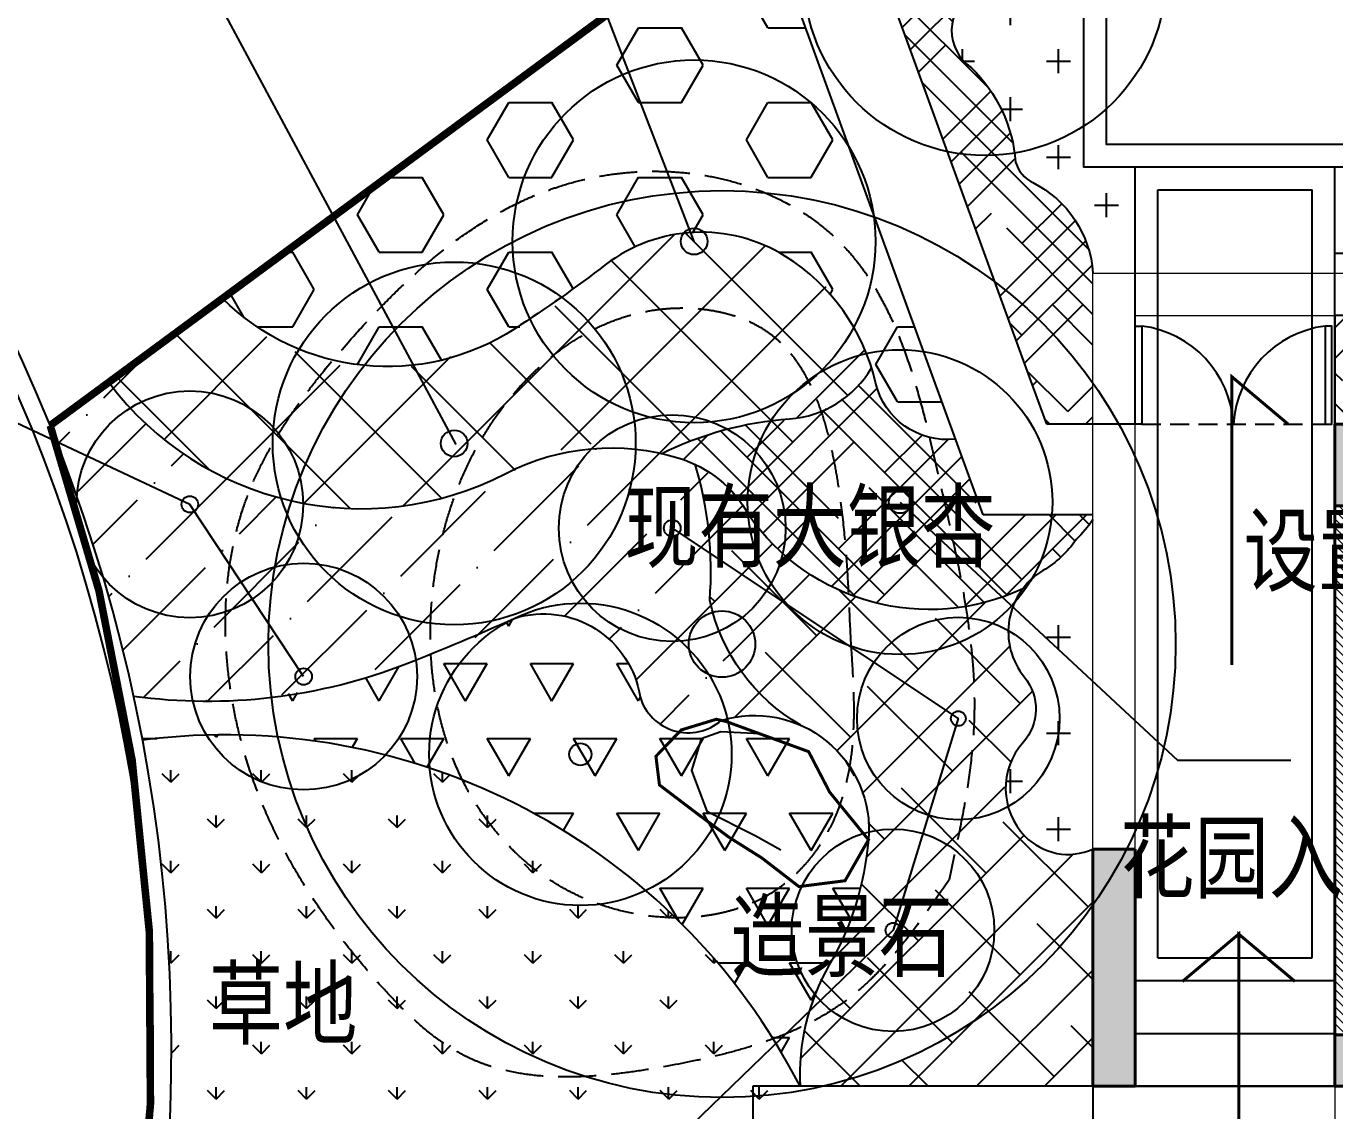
# Model space of a CAD drawing. Extents: x 141531 to 670160, y -200720 to 55914.
# Drawn here: x 497443 to 506098, y -169504 to -162328 of the extents above; entities that cross this region are included whole.
import ezdxf

# ---------------------------------------------------------------- set-up
doc = ezdxf.new("R2010")
doc.units = 0
doc.header["$LTSCALE"] = 1000
doc.header["$MEASUREMENT"] = 0
for name, pattern in [('ACAD_ISO03W100', [30, 12, -18]), ('building$0$c2$0$HIDDEN', [0.375, 0.25, -0.125]), ('DASH', [0.35, 0.25, -0.1]), ('DASHED2', [0.375, 0.25, -0.125])]:
    doc.linetypes.add(name, pattern=pattern)
for name, color, linetype, lineweight in [('01.0墙体线', 7, 'CONTINUOUS', 40), ('01.2墙体填充', 251, 'CONTINUOUS', 5), ('08.1窗外线', 2, 'CONTINUOUS', 18), ('13.1柱填充', 8, 'CONTINUOUS', 0)]:
    doc.layers.add(name, color=color, linetype=linetype, lineweight=lineweight)
for name, color, linetype in [('WALL', 254, 'CONTINUOUS'), ('乔木标注', 10, 'CONTINUOUS'), ('乔木配置', 3, 'CONTINUOUS'), ('填充', 3, 'CONTINUOUS'), ('文字22', 3, 'CONTINUOUS'), ('植物', 3, 'CONTINUOUS'), ('灌木', 86, 'CONTINUOUS'), ('灌木填充', 56, 'CONTINUOUS'), ('等高线', 8, 'CONTINUOUS'), ('设计', 4, 'CONTINUOUS')]:
    doc.layers.add(name, color=color, linetype=linetype)
doc.styles.add('DIM_FONT', font='txt', dxfattribs={"width": 0.8})
doc.linetypes.add('ZIGZAG', pattern='A,0.0001,-0.2,[131,ltypeshp.shx,S=0.2,R=0,X=-0.2,Y=0],-0.4,[131,ltypeshp.shx,S=0.2,R=180,X=0.2,Y=0],-0.2', length=0.8001)
pattern_1 = [(45, (0, 0), (303.083644086084, 505.1394068101399), [2286, -1143]), (135, (0, 0), (303.0836440860839, -505.1394068101399), [2286, -1143])]
pattern_2 = [(0, (0, 0), (317.5, 317.5), [158.75, -476.25]), (90, (79.375, -79.375), (-317.5, 317.5), [158.75, -476.25])]

# ---------------------------------------------------------------- blocks, each defined once
blk = doc.blocks.new('zzz')
at = {"layer": '植物', "color": 3}
for radius in [3000, 219.7252399017488]:
    blk.add_circle((0, 0), radius, dxfattribs=at)
blk = doc.blocks.new('sssss')
at = {"layer": '01.2墙体填充'}
h = blk.add_hatch(dxfattribs=at)
h.set_pattern_fill('ANSI31,_O', color=256, scale=400, angle=90)
h.set_pattern_definition([(135, (127373.1717902033, -602921.3055193122), (-28.2842712474619, -28.2842712474619), [])])
h.paths.add_polyline_path([(-8257.153109619045, 4419.961393844249), (-7977.153109619045, 4419.961393844249), (-7977.153109619044, 7919.961393816427), (-8257.153109619043, 7919.961393790931)])
h.paths.add_polyline_path([(-6257.153109619046, 8179.961393816542), (-6137.153109619047, 8179.961393816543), (-6137.153109619046, 6469.961393821315), (-6197.153109619045, 6469.961393821315), (-6197.153109619045, 6309.961393821316), (-5977.153109619045, 6309.961393821314), (-5977.153109619045, 8179.961393816542), (-5977.153109619045, 9119.961393844482), (-6257.153109619044, 9119.961393844482)])
h.paths.add_polyline_path([(-4367.153110175394, 9459.961393816542), (-4367.153110175394, 9179.961393816544), (-3077.153109708103, 9179.961393885693), (-3077.153109644307, 9459.961393760661)])
at = {"layer": '13.1柱填充'}
h = blk.add_hatch(color=256, dxfattribs=at)
h.paths.add_polyline_path([(-8257.153109619045, 8319.961393844249), (-8257.153109619045, 7919.961393791047), (-8117.153109619045, 7919.96139380362), (-8117.153109619045, 8319.961393844249)])
h.paths.add_polyline_path([(-8257.153109619045, 8459.961393789301), (-8257.153109619045, 8319.961393844249), (-8117.153109619045, 8319.961393844249), (-8117.153109619045, 8459.9613937971)])
h.paths.add_polyline_path([(-8117.153109619045, 8319.961393844249), (-8117.153109619045, 7919.961393803736), (-7977.153109619045, 7919.961393816426), (-7977.153109619045, 8179.961393816659), (-7757.153109619045, 8179.961393844249), (-7757.153109619045, 8319.961393844365)])
h.paths.add_polyline_path([(-8117.153109619045, 8459.9613937971), (-8117.153109618928, 8319.961393844249), (-7757.153109619045, 8319.961393844249), (-7757.153109619045, 8459.961393817124)])
for points in [[(-9857.153109619276, 4079.961394943908), (-9577.153109619276, 4079.961394943908), (-9577.153109619045, 5649.961393817008), (-9857.153109619045, 5649.961393817007)], [(-7867.153109619511, 4079.961393816542), (-7867.15310961951, 4419.961393844249), (-8257.153109619045, 4419.961393844249), (-8257.153109619045, 4079.961393816543)]]:
    blk.add_hatch(color=256, dxfattribs=at).paths.add_polyline_path(points)
at = {"layer": '01.0墙体线'}
for p, q in [((-8257.153109619045, 8459.961393789301), (-7757.153109619045, 8459.96139381724)), ((-7997.153109619045, 8459.961393816542), (-8257.153109619045, 8459.961393816542)), ((-8257.153109619045, 8459.961393816542), (-8257.153109619045, 4419.961393844249)), ((-8257.153109619045, 7919.961393790931), (-7977.153109619045, 7919.961393816426)), ((-9857.153109619045, 5649.961393817008), (-9857.153109619278, 4079.961394943908)), ((-9577.153109619045, 5649.961393817008), (-9857.153109619045, 5649.961393817008)), ((-9577.153109619278, 4079.961394943908), (-9577.153109619045, 5649.961393817008)), ((-9857.153109619278, 4079.961394943908), (-9577.153109619278, 4079.961394943908))]:
    blk.add_line(p, q, dxfattribs=at)
at = {"layer": '01.0墙体线', "ltscale": 0.1}
blk.add_lwpolyline([(-7867.15310961951, 4079.961393816542), (-7867.15310961951, 4419.961393844249), (-8257.153109619045, 4419.961393844249), (-8257.153109619045, 4079.961393816542)], close=True, dxfattribs=at)
at = {"layer": '08.1窗外线', "linetype": 'ACAD_ISO03W100', "ltscale": 10}
for p, q in [((-9857.153109619045, 5649.961393817008), (-9857.153109619045, 9459.961393816542)), ((-9857.153109619045, 9459.961393816542), (-6257.153109619045, 9459.961393816542)), ((-9577.153109619045, 5649.961393817008), (-9577.153109618928, 9179.96139381631)), ((-9577.153109618928, 9179.96139381631), (-6257.153109619045, 9179.961393816542))]:
    blk.add_line(p, q, dxfattribs=at)
at = {"layer": '08.1窗外线', "linetype": 'ACAD_ISO03W100'}
blk.add_line((-8257.153109619045, 4079.961393816542), (-8257.153109619045, 1699.961393816542), dxfattribs=at)

msp = doc.modelspace()

# ---------------------------------------------------------------- hatches: boundary and pattern name
at = {"layer": '植物'}
h = msp.add_hatch(dxfattribs=at)
h.set_pattern_fill('GRASS', color=8, scale=150, style=0)
h.set_pattern_definition([(90, (0, 0), (-299.3386424999999, 299.3386425), [79.374198, -519.303045]), (45, (0, 0), (-299.3388465244531, 299.3388465244531), [79.374198, -343.954845]), (135, (0, 0), (-299.3388465244531, -299.3388465244531), [79.374198, -343.954845])])
edge = h.paths.add_edge_path()
edge.add_arc((498758.1823358294, -171287.5875389101), 4271.587920416566, 16.96154157083675, 97.34307294513467)
edge.add_arc((486306.395663544, -169227.4022066712), 12103.11811225918, -3.8565325431284805, 10.359213207922778, ccw=False)
edge.add_line((498382.1073727399, -170041.4382965856), (502843.9595480257, -170041.4382965856))
at = {"layer": '灌木填充', "ltscale": 0.3}
h = msp.add_hatch(dxfattribs=at)
h.set_pattern_fill('HOUND', color=56, scale=300, angle=45, style=0)
h.set_pattern_definition(pattern_1)
edge = h.paths.add_edge_path()
edge.add_arc((503612.2726782666, -161362.6138726657), 452.0244168301919, -35.287939956444575, 44.921758790271724, ccw=False)
edge.add_arc((520025.8431682885, -173996.0724952051), 20260.89328419183, 142.3634256697129, 143.3922641510923)
edge.add_arc((504308.212361153, -162199.5718785067), 616.7273088155848, 152.3982529504744, 170.973167318242)
edge.add_arc((503864.2740162782, -162354.4531169801), 300.9973982851473, 123.2763945615498, 235.6687727172014)
edge.add_arc((503007.3567881236, -163305.4511227105), 982.6541762346064, 4.606296066162827, 45.629799618608786, ccw=False)
edge.add_arc((504196.9437438939, -163166.87113399), 218.41401315017, 195.8530946822115, 243.5061599936989)
edge.add_arc((503777.5705725457, -164008.2301027343), 721.6704357868701, 3.7175626187773787, 63.50615999368068, ccw=False)
edge.add_line((504497.722462612, -163961.4382965856), (504497.722462612, -164961.4382965856))
edge.add_line((504497.722462612, -164961.4382965856), (504192.0309591417, -164961.4382965856))
edge.add_line((504192.0309591417, -164961.4382965856), (503012.9436203578, -161721.9224577118))
edge.add_line((503012.9436203578, -161721.9224577118), (503932.338385965, -161043.4211155953))
h = msp.add_hatch(dxfattribs=at)
h.set_pattern_fill('CROSS', color=56, scale=200, style=0)
h.set_pattern_definition(pattern_2)
edge = h.paths.add_edge_path()
edge.add_arc((504545.9880575569, -161568.4631266444), 518.4550292403859, 102.0534153831439, 160.2849972026845)
edge.add_arc((503403.657899989, -161297.054655037), 661.3458160692595, 316.22209381043206, 351.60871050687825, ccw=False)
edge.add_arc((504308.2123611509, -162199.5718785062), 616.7273088134481, 133.8233385825873, 170.9731673182595)
edge.add_arc((503864.2740162782, -162354.4531169801), 300.9973982851473, 123.2763945615498, 235.6687727172014)
edge.add_arc((503007.3567881233, -163305.4511227106), 982.6541762349755, 9.458290477244077, 45.629799618601396, ccw=False)
edge.add_arc((504251.6560025983, -163145.1306687618), 275.0061815946785, 179.7585933198146, 255.6553113073875)
edge.add_arc((503777.5705725456, -164008.2301027343), 721.6704357868911, 3.717562618777208, 55.77000766635979, ccw=False)
edge.add_line((504497.722462612, -163961.4382965856), (504777.7224626123, -163961.4382965856))
edge.add_line((504777.7224626123, -163961.4382965856), (504777.7224626123, -163261.4382965856))
edge.add_line((504777.7224626123, -163261.4382965856), (504437.7224626122, -163261.4382965856))
edge.add_line((504437.7224626122, -163261.4382965856), (504437.7224626122, -161061.4382965858))
h = msp.add_hatch(dxfattribs=at)
h.set_pattern_fill('HEX', color=56, scale=300, style=0)
h.set_pattern_definition([(0, (0, 0), (0, 494.9334), [285.75, -571.5]), (120, (0, 0), (-428.6248975814051, -247.4666999999999), [285.75, -571.5]), (59.99999999999999, (285.75, 0), (-428.624897581405, 247.4667000000001), [285.75, -571.5])])
edge = h.paths.add_edge_path()
edge.add_arc((499832.0050171536, -163034.8286370603), 1544.861408557194, 225.0805581756119, 291.9037644289108)
edge.add_arc((499669.2084118833, -162629.936231592), 1981.256407031513, 291.9037644289089, 309.7355091231984)
edge.add_arc((504720.0716310711, -169062.0573132655), 6197.983204012801, 121.858056082258, 127.6313511493208, ccw=False)
edge.add_arc((501910.8135940045, -164748.0564419967), 1056.720836902456, 48.62943633114787, 115.93396500021399, ccw=False)
edge.add_arc((501622.6424958563, -165075.2611200673), 1492.731711949568, 19.048352412430177, 48.6294363311481, ccw=False)
edge.add_arc((503543.6315264022, -164549.9742210606), 511.4160321922039, 184.2735693799304, 275.1079983262563)
edge.add_line((503589.1646041191, -165059.35923931), (502295.6847502025, -161505.5525481548))
edge.add_line((502295.6847502025, -161505.5525481548), (498741.1600133656, -164128.7454297644))
h = msp.add_hatch(dxfattribs=at)
h.set_pattern_fill('CROSS', color=56, scale=200, style=0)
h.set_pattern_definition(pattern_2)
edge = h.paths.add_edge_path()
edge.add_arc((509543.1751182544, -163795.4223149468), 225.8376545900505, 312.6833148170829, 449.9999999999704)
edge.add_arc((509453.2529767872, -163111.7771614756), 466.5551388184842, 230.9423965642383, 281.11251857278637, ccw=False)
edge.add_arc((509061.7438385175, -160735.6027879337), 2740.196727933181, 241.31668567617402, 272.0397652458851, ccw=False)
edge.add_arc((506774.9152203855, -164823.8706297951), 1944.485043490448, 60.02111796095164, 99.98613142311982)
edge.add_line((506437.7224626121, -162908.8450089579), (506437.7224626121, -163261.4382965856))
edge.add_line((506437.7224626121, -163261.4382965856), (506097.7224626119, -163261.4382965857))
edge.add_line((506097.7224626119, -163261.4382965857), (506097.722462612, -163961.4382965856))
edge.add_line((506097.722462612, -163961.4382965856), (509696.2807682848, -163961.4382965856))
h = msp.add_hatch(dxfattribs=at)
h.set_pattern_fill('ANSI37', color=56, scale=300, style=0)
h.set_pattern_definition([(45, (0, 0), (-336.7596045400932, 336.7596045400933), []), (135, (0, 0), (-336.7596045400933, -336.7596045400932), [])])
edge = h.paths.add_edge_path()
edge.add_arc((499658.2224390369, -163435.9259926806), 2083.800791458216, 216.7816909757279, 257.0498866380814)
edge.add_arc((499658.2224390373, -163435.9259926793), 2083.800791459626, 257.0498866380788, 284.188238469117)
edge.add_arc((499577.4860248822, -163116.5831507844), 2413.191470198627, 284.1882384691174, 299.1064055672733)
edge.add_arc((501274.9504571136, -166165.522621933), 1076.424181620182, 69.83380843365012, 119.10640556727381, ccw=False)
edge.add_arc((502687.1124691449, -167283.8083633555), 2369.658962353282, 93.23652353615631, 116.0613709958676, ccw=False)
edge.add_arc((502385.5350806827, -164119.9339373367), 815.4447451508103, 281.8743784144838, 322.9047841861985)
edge.add_arc((501891.9140321901, -164867.8580708886), 1172.360960662994, 12.61768013190965, 98.44437801187169)
edge.add_arc((501854.0362623718, -164612.7179128619), 914.4244845990768, 98.44437801186753, 129.4537955748358)
edge.add_arc((499530.0618676181, -162132.7714359885), 2486.837872943454, 282.20733446046125, 314.49516727899487, ccw=False)
edge.add_arc((499767.4980315682, -163230.2769914813), 1363.942340719355, 221.2621120781023, 282.2073344604638, ccw=False)
edge.add_line((498742.2220177671, -164129.8034248512), (497989.2589793056, -164683.6385832092))
h = msp.add_hatch(dxfattribs=at)
h.set_pattern_fill('HOUND', color=56, scale=300, angle=45, style=0)
h.set_pattern_definition(pattern_1)
h.paths.add_polyline_path([(506097.722462612, -164961.4382966129), (508097.722462612, -164961.4382965856), (508097.722462612, -164241.4382965856), (506097.722462612, -164241.4382965857)])
h = msp.add_hatch(dxfattribs=at)
h.set_pattern_fill('HOUND', color=56, scale=300, angle=45, style=0)
h.set_pattern_definition(pattern_1)
edge = h.paths.add_edge_path()
edge.add_arc((503299.9946376424, -164293.6455376522), 1784.646955185337, 308.9433050055392, 314.73346255231917, ccw=False)
edge.add_arc((503159.6522160718, -164738.9151012315), 1575.333643410846, 303.704697161735, 323.24040368761564, ccw=False)
edge.add_arc((503415.9411906049, -164733.4236441853), 1453.857694554104, 224.3082302003996, 295.1504039498383, ccw=False)
edge.add_arc((503415.9411906037, -164733.4236441864), 1453.857694552451, 214.586562099512, 224.3082302004004, ccw=False)
edge.add_arc((501520.7082920474, -165941.5272138145), 796.3647551326245, 28.73176438881993, 80.94503976450562)
edge.add_arc((502687.1124691454, -167283.8083633575), 2369.658962355264, 97.72086702610062, 116.0613709958582, ccw=False)
edge.add_arc((502398.0776293607, -164181.9714572222), 754.230659489443, 267.7719715474479, 327.4220547416272)
edge.add_arc((503586.3121665298, -164528.5932763399), 555.8673829730561, 186.1437759175227, 231.6484546046515)
edge.add_arc((503526.4846431796, -164604.208101469), 459.4467714342098, 231.6484546046607, 277.8410206436623)
edge.add_line((503589.1646041191, -165059.35923931), (503771.9064362159, -165561.4382965856))
edge.add_line((503771.9064362159, -165561.4382965856), (504556.046497658, -165561.4382965856))
h = msp.add_hatch(dxfattribs=at)
h.set_pattern_fill('ANSI36', color=56, scale=200, style=0)
h.set_pattern_definition([(45, (0, 0), (168.3798022700467, 617.3926083235043), [793.75, -158.75, 0, -158.75])])
edge = h.paths.add_edge_path()
edge.add_arc((498640.2968398556, -162820.9036929532), 3968.596169068605, 262.9486531333686, 298.8602632580387)
edge.add_arc((500868.2446614667, -166863.4481853396), 647.2371759239692, 81.78644935935017, 118.8602632580378, ccw=False)
edge.add_arc((500869.809444221, -166852.6075073012), 636.2841468726656, 32.153325032062924, 81.78644935935341, ccw=False)
edge.add_arc((500841.2794718657, -166870.5413482341), 669.9825440629519, 9.037316902979228, 32.15332503206338, ccw=False)
edge.add_arc((501821.4830245038, -166669.8673801572), 332.5270409678722, 196.6783237513065, 311.0927359462013)
edge.add_arc((502259.4078507446, -167644.9103430806), 756.9185070620051, 66.17439240145887, 106.84650218608641, ccw=False)
edge.add_arc((503194.0199398035, -165863.0391518408), 1257.924044956614, 195.7704566784228, 240.00580266380518, ccw=False)
edge.add_arc((503194.0199398127, -165863.0391518383), 1257.924044966113, 191.9872226170161, 195.7704566784219, ccw=False)
edge.add_arc((499529.2051536121, -165932.0978392131), 2441.897137961885, 355.485525483475, 376.8019113720817)
edge.add_arc((501310.5487717253, -166599.5717822322), 1481.734142201155, 67.94822659459395, 120.0045112826052)
edge.add_arc((499752.6904568919, -163901.7726057543), 1633.557646010665, 260.25553488574667, 300.004511282606, ccw=False)
edge.add_arc((499658.2224390371, -163435.9259926804), 2083.800791458528, 216.7816909757279, 264.9888649995704, ccw=False)
edge.add_line((497989.2589793056, -164683.6385832092), (497601.7495946768, -164969.6154534165))
edge.add_arc((487405.8851272612, -169090.3001298091), 10997.07663154918, 12.236578208188178, 22.006222134734003, ccw=False)
h = msp.add_hatch(dxfattribs=at)
h.set_pattern_fill('ANSI38', color=56, scale=200, style=0)
h.set_pattern_definition([(45, (0, 0), (-224.5064030267288, 224.5064030267288), []), (135, (0, 0), (-673.5192090801864, 224.5064030267289), [793.75, -476.25])])
edge = h.paths.add_edge_path()
edge.add_line((502560.6771069054, -169341.4382954582), (504497.7224626119, -169341.4382954585))
edge.add_line((504497.7224626119, -169341.4382954585), (504497.722462612, -167771.4382965852))
edge.add_arc((504339.790251034, -167376.7031361428), 425.1569478949824, 154.6491648001467, 291.8061826828458, ccw=False)
edge.add_arc((503704.6066179415, -166863.6049098748), 415.4367803725403, 307.1645657362719, 404.013356904577)
edge.add_arc((504411.5275159684, -166334.96309626), 473.4741973603366, 142.9135142476026, 210.4549556113549, ccw=False)
edge.add_arc((503415.9411906048, -164733.4236441854), 1453.857694554022, 232.39346062504188, 295.1504039498449, ccw=False)
edge.add_arc((503415.9411906047, -164733.4236441855), 1453.857694553817, 214.5865620995376, 232.3934606250427, ccw=False)
edge.add_arc((501264.9422970118, -166216.5539378971), 1158.894055682434, 34.58656209953757, 58.70882683785929)
edge.add_arc((499529.2051536146, -165932.0978392129), 2441.897137959464, -4.514474516535017, 16.801911372092377, ccw=False)
edge.add_arc((503205.2229419323, -165858.3808224263), 1269.852216745017, 192.0878384712714, 238.3444929093854)
edge.add_arc((502228.2997077669, -167661.7844565465), 786.3740273104913, -6.862420995731384, 66.74407105020327, ccw=False)
edge.add_arc((500875.5920778916, -167498.988978184), 2148.84248555022, 335.17756435812316, 353.137579004271, ccw=False)
edge.add_arc((504167.2158711773, -169286.9948993503), 1607.461005588687, 146.5560399156419, 181.9409326265094)
h = msp.add_hatch(dxfattribs=at)
h.set_pattern_fill('CROSS', color=56, scale=200, style=0)
h.set_pattern_definition(pattern_2)
edge = h.paths.add_edge_path()
edge.add_line((504497.722462612, -167771.4382965851), (504491.625, -165622.1717263892))
edge.add_arc((504713.2192010534, -165953.1067486648), 398.2737487068653, 123.8062777251596, 144.8838697853997)
edge.add_arc((503609.2500374108, -165144.1020296413), 970.4955751959592, 299.7414027925663, 323.3065578459175, ccw=False)
edge.add_arc((504411.5275159682, -166334.96309626), 473.474197360214, 132.6566907293696, 212.4177592178187)
edge.add_arc((499456.4483518344, -169481.7067942478), 5396.347386270646, 30.68463966909161, 32.4177592178188, ccw=False)
edge.add_arc((503792.7074318627, -166847.6121070586), 327.2308229288479, -33.11890001007367, 21.46193655097852, ccw=False)
edge.add_arc((504403.1392085684, -167371.5634471643), 481.949590031173, 134.2605446251375, 190.1796092541541)
edge.add_arc((504335.0529292678, -167393.8790642006), 411.1111176278101, 188.7953897073429, 293.3085555203756)
h = msp.add_hatch(dxfattribs=at)
h.set_pattern_fill('TRIANG', color=56, scale=200, style=0)
h.set_pattern_definition([(59.99999999999999, (0, 0), (-285.749897581405, 494.9334591314033), [285.75, -285.75]), (120, (0, 0), (-571.499897581405, 5.913140346258672e-05), [285.75, -285.75]), (0, (-142.875, 247.467), (285.75, 494.9333999999999), [285.75, -285.75])])
edge = h.paths.add_edge_path()
edge.add_arc((498758.1823358294, -171287.5875389098), 4271.58792041626, 62.2234133080579, 97.34307294513519, ccw=False)
edge.add_arc((498758.1823358288, -171287.5875389109), 4271.587920417547, 40.81744134768479, 62.22341330805813, ccw=False)
edge.add_arc((498758.1823358308, -171287.5875389091), 4271.587920414822, 27.103753670982087, 40.81744134768428, ccw=False)
edge.add_arc((504029.4412058012, -169270.2399841487), 1470.488754713357, 150.1528973731948, 182.7752393906106, ccw=False)
edge.add_arc((501008.0636100479, -167536.5806174675), 2012.943084120438, 330.1528973731944, 348.8086158182197)
edge.add_arc((501674.8983506329, -167668.5132485145), 1333.182250895943, 348.8086158182197, 369.7512400750878)
edge.add_arc((502259.4078507445, -167644.9103430802), 756.9185070616332, 15.49384250796139, 103.7230258786812)
edge.add_arc((501836.9914058293, -166655.1560541504), 351.7372939755096, 198.2490697436221, 313.6650055692411, ccw=False)
edge.add_arc((500865.1361235684, -166859.7236068177), 644.7601260507743, 8.420937027708403, 107.0830442552264)
edge.add_arc((494041.4984823687, -151450.5554691533), 16212.391006735, 291.555446592448, 294.15507078800505, ccw=False)
edge.add_arc((498615.006176122, -162956.648138808), 3830.783057840462, 263.074821099797, 291.1621912937166, ccw=False)
edge.add_arc((487405.8851273201, -169090.3001297982), 10997.07663148937, 10.686626249546123, 12.236578208197784, ccw=False)

# ---------------------------------------------------------------- linework, layer by layer
at = {"layer": 'WALL', "color": 1}
msp.add_line((497601.7495946769, -164969.6154534165), (501181.8217213689, -162327.5689313984), dxfattribs=at)
for radius in [10997.07663155319, 10877.07663155319]:
    msp.add_arc((487405.8851272574, -169090.3001298104), radius, 346.025659658609, 60.53015657154879, dxfattribs=at)
at = {"layer": '乔木标注', "ltscale": 0.3}
for points in [[(501860.1510986496, -163751.2890879909), (500924.3157375925, -161319.6373144387), (499738.0324308758, -161319.6373144387)], [(500286.6547090255, -165094.4371785643), (498762.2189566427, -162256.9179832952), (497846.8160599411, -162256.9179832952)], [(499277.8778272796, -166630.5026046384), (498525.3016840754, -165491.1276878937), (497154.095217221, -164847.3337745357), (495394.5546718616, -164847.3337745357)], [(503222.0073913747, -165476.5285578248), (505057.732783032, -167184.1103770721), (505806.2848960571, -167184.1103770721)], [(501715.502874713, -165649.0205963784), (503607.3890706622, -166908.1262707399), (503176.0555264856, -168308.8640034073), (501507.9889582949, -169923.2779254733), (499782.6082971526, -169923.2779254733)]]:
    msp.add_lwpolyline(points, dxfattribs=at)
at = {"layer": '填充', "color": 8}
for p, q in [((504927.7224626123, -168491.4382954583), (504927.7224626123, -163411.4382965856)), ((504927.7224626123, -163411.4382965856), (505947.722462612, -163411.4382965856)), ((505947.7224626123, -168491.4382954583), (505947.722462612, -163411.4382965856)), ((504927.7224626123, -168491.4382954583), (505947.7224626123, -168491.4382954583))]:
    msp.add_line(p, q, dxfattribs=at)
msp.add_lwpolyline([(504587.7224626122, -161211.4382965858), (506287.7224626121, -161211.4382965858), (506287.7224626121, -163111.4382965856), (504587.7224626122, -163111.4382965856)], close=True, dxfattribs=at)
at = {"layer": '文字22', "const_width": 19.99999999999999}
for points in [[(505415.6492976849, -166554.1193487469), (505415.649297685, -164646.1576928361), (505787.8179171217, -164959.5854480734)], [(505462.0428333376, -170242.2495921255), (505462.0428333377, -168334.2879362146), (505089.8742139011, -168647.7156914517)], [(505462.0428333376, -170242.2495921255), (505462.0428333377, -168334.2879362146), (505834.2114527744, -168647.715691452)]]:
    msp.add_lwpolyline(points, dxfattribs=at)
at = {"layer": '灌木'}
for p, q in [((504056.3006846048, -164588.522432159), (503012.9436203578, -161721.9224577118)), ((503771.9064362159, -165561.4382965856), (502569.0307251539, -162256.5644420324)), ((497601.7495946768, -164969.6154534165), (501181.8217213689, -162327.5689313985)), ((504192.0309591417, -164961.4382965856), (504056.3006846048, -164588.522432159)), ((504777.7224626122, -164961.4382965856), (504192.0309591417, -164961.4382965856)), ((504497.7224626121, -165561.4382965856), (503771.9064362159, -165561.4382965856))]:
    msp.add_line(p, q, dxfattribs=at)
at = {"layer": '灌木', "linetype": 'ZIGZAG', "ltscale": 0.2}
for points in [[(504437.7224626122, -161061.4382965858, 0.30030963409966), (504037.2049738682, -161468.7866946415, -0.1543263598787548), (503881.1674828655, -161754.6165488758, 0.1635315042963692), (503699.1232378741, -162102.8092134836, 0.5339075359720796), (503694.518646058, -162603.0140713874, -0.1809353664483106), (503986.8370499471, -163226.5356820827, -13.36186215112296)], [(503986.8370499471, -163226.5356820827, 0.2109748878482397), (504099.5089044333, -163362.3478159744, -0.2669607918509518), (504497.722462612, -163961.4382965856, 30.8135642652207)], [(503589.1646041191, -165059.35923931, -0.3810500916741662), (503060.1724817464, -164685.7188098317, 0.1982557944792005), (502465.2066478771, -163850.8187048117, 0.3131838513223403), (501272.9599560665, -163906.6566801881, -0.01921425415508951), (500674.7041589653, -164329.6085133479, -0.3540069774355324), (498741.1600133656, -164128.7454297644, -7.006917501681232)], [(501646.0416267465, -165155.0868928552, -0.09673507136833068), (502492.0212922031, -164925.1693093331, 0.2469478368328477), (503033.6374275666, -164588.0842871332, 3.270988183311608)], [(497989.2589793056, -164683.6385832092, 0.3666229969224362), (500614.5410849943, -165287.3255675637, -0.1966729532827966), (501760.8165904395, -165185.7281815948, -0.1984252846111824), (502219.0244563057, -165558.7069453424, -0.1984252846111824)], [(502565.1682495878, -166952.497023717, -0.2126412966786206), (501963.5262592076, -166124.3018642464, 0.09327941887200718), (501866.8573486181, -165226.2339376215, -8.220431970062235)], [(504033.8247512053, -166049.4487585178, -0.3667588777201349), (502219.0244563058, -165558.7069453425, 0.3647782369334185)], [(498153.1167908181, -166759.4835325611, 0.1281848780312529), (499960.4611413167, -166543.848787619, 0.01196489898011161), (500675.7330259092, -166243.4103043958, -0.457182125256928), (501502.9450167102, -166765.3020204391, 0.5452992805820719), (502040.0462990631, -166920.4752970088, -0.5305587047385184), (503013.5058451532, -167710.1931215217, -0.1090731924692063), (502754.0030793054, -168538.3965834001, 0.1433110134339272), (502560.6771069054, -169341.4382954582, 82.57735051058872)]]:
    msp.add_lwpolyline(points, format="xyb", dxfattribs=at)
msp.add_lwpolyline([(506097.722462612, -164961.4382966129), (508097.722462612, -164961.4382965856), (508097.722462612, -164241.4382965856), (506097.722462612, -164241.4382965857)], close=True, dxfattribs=at)
at = {"layer": '灌木', "linetype": 'ZIGZAG', "ltscale": 0.1}
msp.add_lwpolyline([(504497.722462612, -165592.2142814266, -0.04853620159697165), (504387.4361309826, -165724.0055261356, -0.1044273278532541), (504167.1297564406, -165929.441764264, 0.45649273694676), (504044.7249333139, -166634.3519419508, -0.3683414959446613), (504035.4993598962, -167067.5756108775, 0.3921090520196878), (504048.0155604472, -167685.9376107351, 0.3177407928018162), (504497.722462612, -167771.4382965852, 4.607766317102251)], format="xyb", dxfattribs=at)
at = {"layer": '灌木', "linetype": 'ZIGZAG', "ltscale": 0.2}
msp.add_arc((498758.1823358294, -171287.5875389102), 4271.587920416668, 27.10375367076411, 97.34307294521705, dxfattribs=at)
at = {"layer": '等高线', "linetype": 'DASH'}
for points in [[(503546.0654413757, -167975.9080523986), (503711.0779480269, -166944.7010413371), (503485.4284398704, -165343.5674066031), (502777.841752824, -163712.6049887987), (502194.9932054327, -163379.9293382423), (500955.7436630988, -163391.810552287), (499572.1732307674, -164419.5409533942), (498884.4096072082, -165497.9674623297), (498861.613109388, -167046.3321159662), (499788.473197353, -168675.922700192), (500342.3662779784, -169139.3770564083), (501716.2244319174, -169201.7538444692), (502882.6434737352, -168760.1582952679), (503546.0654413757, -167975.9080523986)], [(502893.8878113966, -166384.6755674772), (502808.9424048477, -165341.0800001128), (502357.0181713189, -164358.0139480787), (501583.7247318876, -164207.5446036662), (500730.0896207319, -164689.0463814884), (500157.6516201139, -165882.7694742673), (500369.28386913, -167393.2400737846), (501126.0067852394, -168095.1077948732), (502405.2284138853, -168041.1180020453), (502801.6070602377, -167537.2129927677), (502915.7427048845, -166897.6820772752), (502893.8878113966, -166384.6755674772)]]:
    msp.add_spline(points, degree=3, dxfattribs=at)
at = {"layer": '设计'}
for p, q in [((504777.7224626123, -164961.4382966129), (504777.7224626123, -163261.4382965856)), ((506097.7224626121, -164961.4382966129), (506097.722462612, -163261.4382965856)), ((504777.7224626119, -168641.4382954583), (506097.7224626121, -168641.4382954583)), ((504777.7224626119, -168991.4382954583), (506097.7224626121, -168991.4382954583)), ((506097.7224626119, -169341.4382954583), (502247.7224626116, -169341.4382954583)), ((502247.7224626116, -169341.4382954583), (502247.7224626116, -170641.4382954583)), ((504497.7224626119, -169341.4382954583), (504497.7224626117, -173015.6493352447)), ((504777.7224626119, -169341.4382954583), (506097.7224626121, -169341.4382954583))]:
    msp.add_line(p, q, dxfattribs=at)
at = {"layer": '设计', "color": 8, "linetype": 'building$0$c2$0$HIDDEN', "ltscale": 0.5}
msp.add_line((504821.0557959456, -164961.4382965857), (506097.7224626121, -164961.4382966129), dxfattribs=at)
at = {"layer": '设计', "color": 6, "linetype": 'DASHED2', "const_width": 50}
msp.add_lwpolyline([(536634.2951031105, -184941.5608312406), (491123.7403449932, -184941.5608312406, -0.4767578017817252), (493899.5750636456, -181141.438296586), (499491.3151456679, -181141.438296586), (499491.3151456679, -175104.7077088737, -0.3470973349876543), (497961.0435008364, -171716.9763103369, 0.1410627868452101), (497601.7495946769, -164969.6154534165), (527686.4590203655, -142767.4923980049)], format="xyb", dxfattribs=at)
at = {"layer": '设计'}
msp.add_lwpolyline([(504437.7224626122, -161061.4382965858), (506437.7224626121, -161061.4382965858), (506437.7224626121, -163261.4382965856), (504437.7224626122, -163261.4382965856)], close=True, dxfattribs=at)
at = {"layer": '设计', "color": 8}
for points in [[(504821.0557959456, -164961.4382965857), (504777.7224626123, -164961.4382965856), (504777.7224626123, -164311.4382965856), (504821.0557959457, -164311.4382965855)], [(506034.3891292809, -164961.4382965857), (506077.7224626144, -164961.4382965856), (506077.7224626142, -164311.4382965856), (506034.3891292809, -164311.4382965855)]]:
    msp.add_lwpolyline(points, close=True, dxfattribs=at)
at = {"layer": '设计', "const_width": 20}
msp.add_lwpolyline([(501631.2236245851, -167347.8908980142), (501607.7306556507, -167158.2042873523), (501774.749522295, -166983.8280274878), (502007.409748321, -166913.0302467256), (502072.6828498055, -166927.9203472921), (502617.8259696293, -167127.3792806056), (502756.7792630197, -167395.4595600846), (503013.5058451534, -167710.1931215217), (502858.5008511987, -167981.3483586855), (502553.3360866614, -168020.0849036576), (502308.220117835, -167830.6815284684), (502093.0985512474, -167695.0312242294), (501891.4043500946, -167545.5968861566)], close=True, dxfattribs=at)
at = {"layer": '设计'}
msp.add_lwpolyline([(502297.1394523947, -167010.0453396099), (502036.4576304698, -166997.0465195257), (501907.9613676543, -167043.3359929308), (501842.563411296, -167252.4690989358), (501943.9558376799, -167521.0152149545), (502263.4187076512, -167682.1798174802), (502434.7669556794, -167776.8364669201)], dxfattribs=at)
at = {"layer": '设计', "color": 8}
for centre, radius, start, end in [((504732.6463494835, -165002.0648910614), 696.2623953804256, 3.345082689459022, 82.70504928760751), ((506122.7985757432, -165002.0648910614), 696.2623953804255, 97.29495071239249, 176.654917310541)]:
    msp.add_arc(centre, radius, start, end, dxfattribs=at)

# ---------------------------------------------------------------- block references
at = {"layer": '乔木配置'}
for p, xscale, yscale, zscale in [((503782.9845296202, -161983.0809846661), 0.3999999999941792, 0.3999999999941792, 0.4), ((501860.1510986496, -163751.2890879909), 0.3999999999941792, 0.3999999999941792, 0.4), ((500273.5280383589, -165087.8797929659), 0.3999999999941792, 0.3999999999941792, 0.4), ((503222.0073913747, -165476.5285578248), 0.3359999999956926, 0.3359999999956926, 0.336), ((498525.3016840754, -165491.1276878937), 0.25, 0.25, 0.25), ((501715.502874713, -165649.0205963784), 0.25, 0.25, 0.25), ((499277.8778272796, -166630.5026046384), 0.25, 0.25, 0.25), ((503607.3890706622, -166908.1262707399), 0.223214285717404, 0.223214285713766, 0.2232142857142857), ((503176.0555264856, -168308.8640034073), 0.223214285717404, 0.223214285713766, 0.2232142857142857)]:
    msp.add_blockref('zzz', p, dxfattribs=dict(at, xscale=xscale, yscale=yscale, zscale=zscale))
at = {"layer": '植物'}
msp.add_blockref('zzz', (502044.84425749, -166415.8955541311), dxfattribs=at)
at = {"layer": '植物', "xscale": 0.3333333333139308, "yscale": 0.3333333333284827, "zscale": 0.3333333333333333}
msp.add_blockref('zzz', (501107.9862305372, -167145.1625802301), dxfattribs=at)
at = {"layer": '设计'}
msp.add_blockref('sssss', (514354.875572231, -173421.3996904022), dxfattribs=at)

# ---------------------------------------------------------------- texts
at = {"layer": '文字22', "char_height": 450, "attachment_point": 1, "style": 'DIM_FONT'}
for s, insert, width in [('{\\fSimSun|b0|i0|c134|p2;现有大银杏}', (501398.1481361449, -165411.4205493381), 4017.501161540102), ('{\\fSimSun|b0|i0|c134|p2;设置矮门}', (505494.5550228715, -165570.410568892), 2019.511917451397), ('{\\fSimSun|b0|i0|c134|p2;花园入口}', (504679.0241469479, -167600.1469263284), 2019.511917451397), ('{\\fSimSun|b0|i0|c134|p2;造景石}', (502100.4930989906, -168119.6117163663), 2019.511917451397), ('{\\fSimSun|b0|i0|c134|p2;草地}', (498650.9764529121, -168567.4873626459), 2019.511917451397)]:
    msp.add_mtext(s, dxfattribs=dict(at, insert=insert, width=width))

doc.saveas('drawing.dxf')
